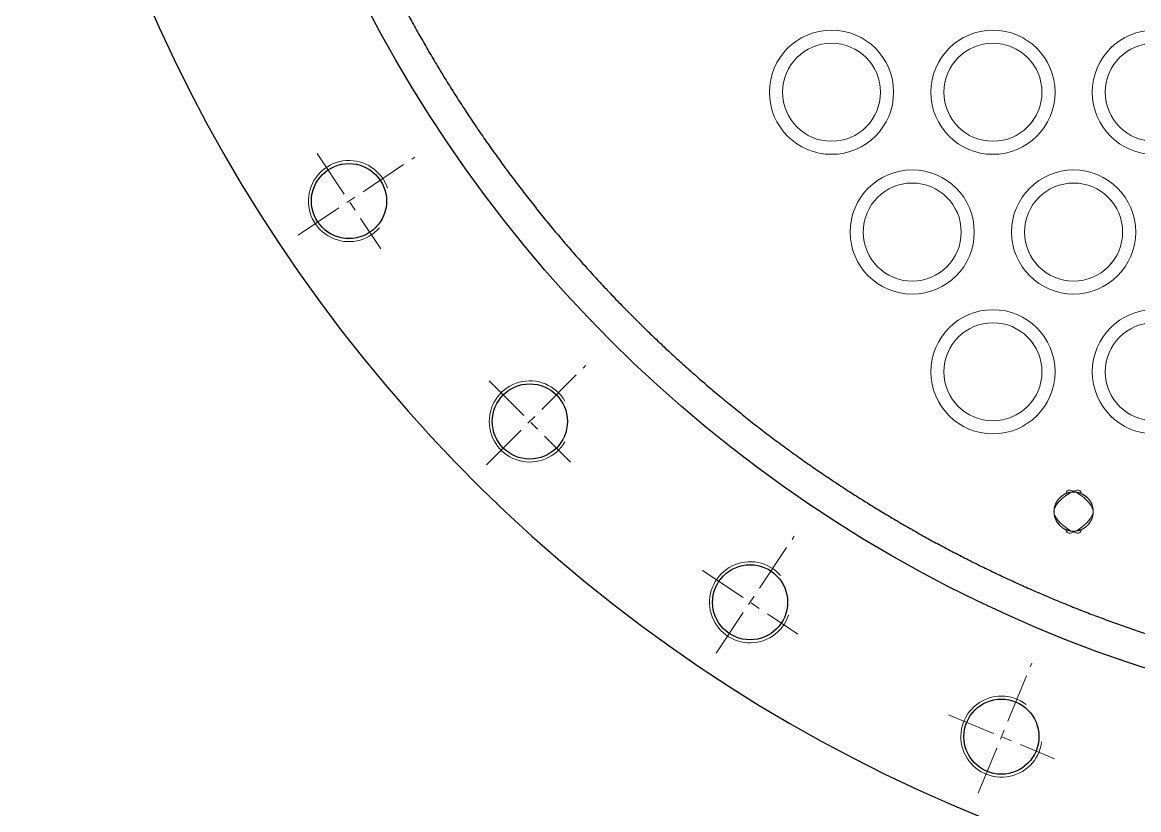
# Model space of a CAD drawing. Header units: millimetres. Extents: x -8339 to 1608, y -494 to 6634.
# Drawn here: x -7237.5 to -6905.2, y -265.4 to -31.1 of the extents above; entities that cross this region are included whole.
import ezdxf

# ---------------------------------------------------------------- set-up
doc = ezdxf.new("R2010")
doc.units = ezdxf.units.MM
doc.header["$LTSCALE"] = 38.720001
doc.linetypes.add('CENTER', pattern=[0.6, 0.375, -0.075, 0.075, -0.075])
doc.layers.get('0').update_dxf_attribs({"lineweight": 18})
doc.layers.add('02___PRT_ALL_AXES', color=7, linetype='Continuous', lineweight=18)
doc.layers.add('中心线', color=7, linetype='CENTER', lineweight=18, true_color=0xcc0000)
doc.layers.add('细实线', color=7, linetype='Continuous', lineweight=18, true_color=0x002699)
doc.layers.add('粗实线', color=7, linetype='Continuous')

msp = doc.modelspace()

# ---------------------------------------------------------------- linework, layer by layer
at = {"color": 7, "linetype": 'Continuous'}
for centre, radius in [((-6996.64, -51.9), 18.48), ((-6948.59, -51.9), 18.48), ((-6900.55, -51.9), 18.48), ((-6996.64, -51.9), 14.59), ((-6948.59, -51.9), 14.59), ((-6900.55, -51.9), 14.59), ((-6972.62, -93.51), 18.48), ((-6924.57, -93.51), 18.48), ((-6972.62, -93.51), 14.59), ((-6924.57, -93.51), 14.59), ((-6948.59, -135.11), 18.48), ((-6900.55, -135.11), 18.48), ((-6948.59, -135.11), 14.59), ((-6900.55, -135.11), 14.59), ((-6924.57, -176.72), 5.84)]:
    msp.add_circle(centre, radius, dxfattribs=at)
for points, knots in [([(-6918.74, -176.72), (-6918.74, -176.69), (-6918.74, -176.63), (-6918.74, -176.53), (-6918.74, -176.44), (-6918.75, -176.34), (-6918.76, -176.25), (-6918.76, -176.15), (-6918.78, -176.05), (-6918.79, -175.95), (-6918.8, -175.84), (-6918.82, -175.76), (-6918.83, -175.69), (-6918.84, -175.63), (-6918.85, -175.58), (-6918.86, -175.53), (-6918.87, -175.47), (-6918.88, -175.42), (-6918.9, -175.36), (-6918.91, -175.31), (-6918.92, -175.25), (-6918.94, -175.2), (-6918.95, -175.14), (-6918.97, -175.09), (-6918.99, -175.03), (-6919, -174.97), (-6919.02, -174.92), (-6919.04, -174.86), (-6919.06, -174.8), (-6919.08, -174.75), (-6919.1, -174.69), (-6919.12, -174.63), (-6919.15, -174.57), (-6919.17, -174.51), (-6919.19, -174.46), (-6919.22, -174.4), (-6919.24, -174.34), (-6919.27, -174.28), (-6919.3, -174.22), (-6919.33, -174.16), (-6919.36, -174.1), (-6919.39, -174.05), (-6919.42, -173.99), (-6919.45, -173.93), (-6919.48, -173.87), (-6919.52, -173.81), (-6919.55, -173.75), (-6919.59, -173.69), (-6919.62, -173.63), (-6919.66, -173.57), (-6919.7, -173.51), (-6919.74, -173.45), (-6919.78, -173.39), (-6919.82, -173.34), (-6919.86, -173.28), (-6919.9, -173.22), (-6919.95, -173.16), (-6919.99, -173.1), (-6920.04, -173.04), (-6920.09, -172.99), (-6920.14, -172.93), (-6920.18, -172.87), (-6920.23, -172.82), (-6920.29, -172.76), (-6920.34, -172.7), (-6920.39, -172.65), (-6920.45, -172.59), (-6920.5, -172.54), (-6920.56, -172.48), (-6920.62, -172.43), (-6920.68, -172.38), (-6920.74, -172.32), (-6920.8, -172.27), (-6920.86, -172.22), (-6920.92, -172.17), (-6920.98, -172.12), (-6921.05, -172.07), (-6921.11, -172.02), (-6921.18, -171.97), (-6921.25, -171.92), (-6921.32, -171.88), (-6921.39, -171.83), (-6921.46, -171.78), (-6921.53, -171.74), (-6921.6, -171.7), (-6921.68, -171.65), (-6921.75, -171.61), (-6921.83, -171.57), (-6921.9, -171.53), (-6921.98, -171.49), (-6922.06, -171.45), (-6922.14, -171.42), (-6922.22, -171.38), (-6922.3, -171.35), (-6922.38, -171.31), (-6922.46, -171.28), (-6922.54, -171.25), (-6922.62, -171.22), (-6922.71, -171.19), (-6922.79, -171.16), (-6922.88, -171.14), (-6922.96, -171.11), (-6923.05, -171.09), (-6923.14, -171.06), (-6923.22, -171.04), (-6923.31, -171.02), (-6923.4, -171), (-6923.49, -170.99), (-6923.58, -170.97), (-6923.67, -170.96), (-6923.76, -170.94), (-6923.85, -170.93), (-6923.94, -170.92), (-6924.03, -170.91), (-6924.12, -170.9), (-6924.21, -170.9), (-6924.3, -170.89), (-6924.39, -170.89), (-6924.48, -170.89), (-6924.57, -170.88), (-6924.66, -170.89), (-6924.75, -170.89), (-6924.85, -170.89), (-6924.94, -170.9), (-6925.03, -170.9), (-6925.12, -170.91), (-6925.21, -170.92), (-6925.3, -170.93), (-6925.39, -170.94), (-6925.48, -170.96), (-6925.57, -170.97), (-6925.66, -170.99), (-6925.75, -171), (-6925.83, -171.02), (-6925.92, -171.04), (-6926.01, -171.06), (-6926.1, -171.09), (-6926.18, -171.11), (-6926.27, -171.14), (-6926.35, -171.16), (-6926.44, -171.19), (-6926.52, -171.22), (-6926.6, -171.25), (-6926.69, -171.28), (-6926.77, -171.31), (-6926.85, -171.35), (-6926.93, -171.38), (-6927.01, -171.42), (-6927.09, -171.45), (-6927.16, -171.49), (-6927.24, -171.53), (-6927.32, -171.57), (-6927.39, -171.61), (-6927.47, -171.65), (-6927.54, -171.7), (-6927.61, -171.74), (-6927.69, -171.78), (-6927.76, -171.83), (-6927.83, -171.88), (-6927.89, -171.92), (-6927.96, -171.97), (-6928.03, -172.02), (-6928.1, -172.07), (-6928.16, -172.12), (-6928.22, -172.17), (-6928.29, -172.22), (-6928.35, -172.27), (-6928.41, -172.32), (-6928.47, -172.38), (-6928.53, -172.43), (-6928.58, -172.48), (-6928.64, -172.54), (-6928.7, -172.59), (-6928.75, -172.65), (-6928.81, -172.7), (-6928.86, -172.76), (-6928.91, -172.82), (-6928.96, -172.87), (-6929.01, -172.93), (-6929.06, -172.99), (-6929.1, -173.04), (-6929.15, -173.1), (-6929.2, -173.16), (-6929.24, -173.22), (-6929.28, -173.28), (-6929.33, -173.34), (-6929.37, -173.39), (-6929.41, -173.45), (-6929.45, -173.51), (-6929.49, -173.57), (-6929.52, -173.63), (-6929.56, -173.69), (-6929.59, -173.75), (-6929.63, -173.81), (-6929.66, -173.87), (-6929.7, -173.93), (-6929.73, -173.99), (-6929.76, -174.05), (-6929.79, -174.1), (-6929.82, -174.16), (-6929.85, -174.22), (-6929.87, -174.28), (-6929.9, -174.34), (-6929.93, -174.4), (-6929.95, -174.46), (-6929.97, -174.51), (-6930, -174.57), (-6930.02, -174.63), (-6930.04, -174.69), (-6930.06, -174.75), (-6930.08, -174.8), (-6930.1, -174.86), (-6930.12, -174.92), (-6930.14, -174.97), (-6930.16, -175.03), (-6930.17, -175.09), (-6930.19, -175.14), (-6930.21, -175.2), (-6930.22, -175.25), (-6930.23, -175.31), (-6930.25, -175.36), (-6930.26, -175.42), (-6930.27, -175.47), (-6930.28, -175.53), (-6930.29, -175.58), (-6930.31, -175.63), (-6930.31, -175.69), (-6930.33, -175.76), (-6930.34, -175.84), (-6930.36, -175.95), (-6930.37, -176.05), (-6930.38, -176.15), (-6930.39, -176.25), (-6930.4, -176.34), (-6930.4, -176.44), (-6930.4, -176.53), (-6930.41, -176.63), (-6930.41, -176.69), (-6930.41, -176.72)], [0, 0, 0, 0, 19587.542859, 39483.492607, 59692.584632, 80219.539421, 101069.05352, 122245.791118, 143754.374023, 165599.371725, 187785.290053, 210316.559669, 221713.182037, 233197.765561, 244770.838192, 256432.919501, 268184.521652, 280026.148716, 291958.296544, 303981.451801, 316096.091479, 328302.68235, 340601.681173, 352993.532233, 365478.670083, 378057.515628, 390730.476958, 403497.949699, 416360.314786, 429317.938474, 442371.171885, 455520.350792, 468765.793747, 482107.802713, 495546.661499, 509082.635313, 522715.970683, 536446.89405, 550275.611511, 564202.307102, 578227.144454, 592350.262882, 606571.779711, 620891.787149, 635310.353302, 649827.520442, 664443.30423, 679157.693929, 693970.650715, 708882.107175, 723891.967276, 739000.104118, 754206.360432, 769510.548598, 784912.447589, 800411.80425, 816008.331958, 831701.70925, 847491.580745, 863377.555249, 879359.204953, 895436.066293, 911607.637559, 927873.378967, 944232.713121, 960685.02268, 977229.651186, 993865.902028, 1010593.038502, 1027410.281869, 1044316.813189, 1061311.771022, 1078394.252785, 1095563.312113, 1112817.961888, 1130157.170639, 1147579.864578, 1165084.926561, 1182671.19659, 1200337.471329, 1218082.50379, 1235905.003996, 1253803.639567, 1271777.033742, 1289823.768225, 1307942.382142, 1326131.371508, 1344389.19207, 1362714.256556, 1381104.938255, 1399559.569243, 1418076.441737, 1436653.809807, 1455289.887731, 1473982.853107, 1492730.846682, 1511531.972576, 1530384.30059, 1549285.865873, 1568234.671341, 1587228.687262, 1606265.853314, 1625344.079687, 1644461.248284, 1663615.213933, 1682803.80584, 1702024.828099, 1721276.063195, 1740555.271575, 1759860.193065, 1779188.549816, 1798538.047546, 1817906.375442, 1837291.210071, 1856690.216039, 1876101.046811, 1895521.348401, 1914948.758302, 1934380.910995, 1953815.435117, 1973249.959577, 1992682.11193, 2012109.522168, 2031529.823424, 2050940.654193, 2070339.660161, 2089724.494796, 2109092.823018, 2128442.32042, 2147770.677171, 2167075.598667, 2186354.807041, 2205606.042134, 2224827.064722, 2244015.656306, 2263169.621955, 2282286.790556, 2301365.016925, 2320402.182978, 2339396.198899, 2358345.004363, 2377246.569649, 2396098.897658, 2414900.023868, 2433648.017129, 2452340.982504, 2470977.060738, 2489554.428501, 2508071.301001, 2526525.931988, 2544916.613682, 2563241.678175, 2581499.49873, 2599688.488385, 2617807.102018, 2635853.836506, 2653827.230679, 2671725.866245, 2689548.366456, 2707293.398911, 2724959.673655, 2742545.943684, 2760051.005936, 2777473.699604, 2794812.908356, 2812067.558133, 2829236.617463, 2846319.099219, 2863314.057059, 2880220.588377, 2897037.831746, 2913764.96822, 2930401.219062, 2946945.84757, 2963398.157359, 2979757.491281, 2996023.23269, 3012194.803958, 3028271.6653, 3044253.315004, 3060139.289503, 3075929.161001, 3091622.538497, 3107219.066004, 3122718.422662, 3138120.321653, 3153424.509819, 3168630.766323, 3183738.902982, 3198748.763082, 3213660.219541, 3228473.176325, 3243187.566025, 3257803.34998, 3272320.516956, 3286739.08311, 3301059.09055, 3315280.607379, 3329403.725807, 3343428.563156, 3357355.258895, 3371183.976214, 3384914.899583, 3398548.23495, 3412084.208764, 3425523.06755, 3438865.076516, 3452110.519473, 3465259.698378, 3478312.93179, 3491270.555479, 3504132.920565, 3516900.393305, 3529573.354635, 3542152.200181, 3554637.338031, 3567029.189182, 3579328.187916, 3591534.778875, 3603649.418469, 3615672.573726, 3627604.721554, 3639446.348618, 3651197.950769, 3662860.032077, 3674433.104709, 3685917.688232, 3697314.3106, 3719845.580218, 3742031.498544, 3763876.496246, 3785385.079151, 3806561.81675, 3827411.330848, 3847938.285637, 3868147.377662, 3888043.32741, 3907630.87027, 3907630.87027, 3907630.87027, 3907630.87027]), ([(-6930.41, -176.72), (-6930.41, -176.75), (-6930.41, -176.81), (-6930.4, -176.91), (-6930.4, -177), (-6930.4, -177.1), (-6930.39, -177.19), (-6930.38, -177.29), (-6930.37, -177.39), (-6930.36, -177.5), (-6930.34, -177.6), (-6930.33, -177.69), (-6930.31, -177.76), (-6930.31, -177.81), (-6930.29, -177.86), (-6930.28, -177.92), (-6930.27, -177.97), (-6930.26, -178.02), (-6930.25, -178.08), (-6930.23, -178.13), (-6930.22, -178.19), (-6930.21, -178.24), (-6930.19, -178.3), (-6930.17, -178.35), (-6930.16, -178.41), (-6930.14, -178.47), (-6930.12, -178.52), (-6930.1, -178.58), (-6930.08, -178.64), (-6930.06, -178.69), (-6930.04, -178.75), (-6930.02, -178.81), (-6930, -178.87), (-6929.97, -178.93), (-6929.95, -178.98), (-6929.93, -179.04), (-6929.9, -179.1), (-6929.87, -179.16), (-6929.85, -179.22), (-6929.82, -179.28), (-6929.79, -179.34), (-6929.76, -179.4), (-6929.73, -179.45), (-6929.7, -179.51), (-6929.66, -179.57), (-6929.63, -179.63), (-6929.59, -179.69), (-6929.56, -179.75), (-6929.52, -179.81), (-6929.49, -179.87), (-6929.45, -179.93), (-6929.41, -179.99), (-6929.37, -180.05), (-6929.33, -180.1), (-6929.28, -180.16), (-6929.24, -180.22), (-6929.2, -180.28), (-6929.15, -180.34), (-6929.1, -180.4), (-6929.06, -180.45), (-6929.01, -180.51), (-6928.96, -180.57), (-6928.91, -180.62), (-6928.86, -180.68), (-6928.81, -180.74), (-6928.75, -180.79), (-6928.7, -180.85), (-6928.64, -180.9), (-6928.58, -180.96), (-6928.53, -181.01), (-6928.47, -181.06), (-6928.41, -181.12), (-6928.35, -181.17), (-6928.29, -181.22), (-6928.22, -181.27), (-6928.16, -181.32), (-6928.1, -181.37), (-6928.03, -181.42), (-6927.96, -181.47), (-6927.89, -181.52), (-6927.83, -181.56), (-6927.76, -181.61), (-6927.69, -181.66), (-6927.61, -181.7), (-6927.54, -181.74), (-6927.47, -181.79), (-6927.39, -181.83), (-6927.32, -181.87), (-6927.24, -181.91), (-6927.16, -181.95), (-6927.09, -181.99), (-6927.01, -182.02), (-6926.93, -182.06), (-6926.85, -182.09), (-6926.77, -182.13), (-6926.69, -182.16), (-6926.6, -182.19), (-6926.52, -182.22), (-6926.44, -182.25), (-6926.35, -182.28), (-6926.27, -182.3), (-6926.18, -182.33), (-6926.1, -182.35), (-6926.01, -182.38), (-6925.92, -182.4), (-6925.83, -182.42), (-6925.75, -182.44), (-6925.66, -182.45), (-6925.57, -182.47), (-6925.48, -182.49), (-6925.39, -182.5), (-6925.3, -182.51), (-6925.21, -182.52), (-6925.12, -182.53), (-6925.03, -182.54), (-6924.94, -182.54), (-6924.85, -182.55), (-6924.75, -182.55), (-6924.66, -182.56), (-6924.57, -182.56), (-6924.48, -182.56), (-6924.39, -182.55), (-6924.3, -182.55), (-6924.21, -182.54), (-6924.12, -182.54), (-6924.03, -182.53), (-6923.94, -182.52), (-6923.85, -182.51), (-6923.76, -182.5), (-6923.67, -182.49), (-6923.58, -182.47), (-6923.49, -182.45), (-6923.4, -182.44), (-6923.31, -182.42), (-6923.22, -182.4), (-6923.14, -182.38), (-6923.05, -182.35), (-6922.96, -182.33), (-6922.88, -182.3), (-6922.79, -182.28), (-6922.71, -182.25), (-6922.62, -182.22), (-6922.54, -182.19), (-6922.46, -182.16), (-6922.38, -182.13), (-6922.3, -182.09), (-6922.22, -182.06), (-6922.14, -182.02), (-6922.06, -181.99), (-6921.98, -181.95), (-6921.9, -181.91), (-6921.83, -181.87), (-6921.75, -181.83), (-6921.68, -181.79), (-6921.6, -181.74), (-6921.53, -181.7), (-6921.46, -181.66), (-6921.39, -181.61), (-6921.32, -181.56), (-6921.25, -181.52), (-6921.18, -181.47), (-6921.11, -181.42), (-6921.05, -181.37), (-6920.98, -181.32), (-6920.92, -181.27), (-6920.86, -181.22), (-6920.8, -181.17), (-6920.74, -181.12), (-6920.68, -181.06), (-6920.62, -181.01), (-6920.56, -180.96), (-6920.5, -180.9), (-6920.45, -180.85), (-6920.39, -180.79), (-6920.34, -180.74), (-6920.29, -180.68), (-6920.23, -180.62), (-6920.18, -180.57), (-6920.14, -180.51), (-6920.09, -180.45), (-6920.04, -180.4), (-6919.99, -180.34), (-6919.95, -180.28), (-6919.9, -180.22), (-6919.86, -180.16), (-6919.82, -180.1), (-6919.78, -180.05), (-6919.74, -179.99), (-6919.7, -179.93), (-6919.66, -179.87), (-6919.62, -179.81), (-6919.59, -179.75), (-6919.55, -179.69), (-6919.52, -179.63), (-6919.48, -179.57), (-6919.45, -179.51), (-6919.42, -179.45), (-6919.39, -179.4), (-6919.36, -179.34), (-6919.33, -179.28), (-6919.3, -179.22), (-6919.27, -179.16), (-6919.24, -179.1), (-6919.22, -179.04), (-6919.19, -178.98), (-6919.17, -178.93), (-6919.15, -178.87), (-6919.12, -178.81), (-6919.1, -178.75), (-6919.08, -178.69), (-6919.06, -178.64), (-6919.04, -178.58), (-6919.02, -178.52), (-6919, -178.47), (-6918.99, -178.41), (-6918.97, -178.35), (-6918.95, -178.3), (-6918.94, -178.24), (-6918.92, -178.19), (-6918.91, -178.13), (-6918.9, -178.08), (-6918.88, -178.02), (-6918.87, -177.97), (-6918.86, -177.92), (-6918.85, -177.86), (-6918.84, -177.81), (-6918.83, -177.76), (-6918.82, -177.69), (-6918.8, -177.6), (-6918.79, -177.5), (-6918.78, -177.39), (-6918.76, -177.29), (-6918.76, -177.19), (-6918.75, -177.1), (-6918.74, -177), (-6918.74, -176.91), (-6918.74, -176.81), (-6918.74, -176.75), (-6918.74, -176.72)], [0, 0, 0, 0, 19586.408227, 39481.205819, 59689.127554, 80214.893648, 101063.200368, 122238.711641, 143746.049005, 165589.781682, 187774.415243, 210304.380095, 221700.342497, 233184.260957, 244756.663404, 256418.06937, 268168.990997, 280009.932323, 291941.389498, 303963.848504, 316077.786552, 328283.670314, 340581.956826, 352973.090696, 365457.505224, 378035.62234, 390707.850108, 403474.583498, 416336.203418, 429293.076743, 442345.554569, 455493.971704, 468738.647942, 482079.883973, 495517.964527, 509053.154485, 522685.70036, 536415.828582, 550243.745093, 564169.63435, 578193.659536, 592315.960105, 606536.653379, 620855.831855, 635273.563043, 649789.889052, 664404.826622, 679118.364225, 693930.463203, 708841.056153, 723850.047046, 738957.308807, 754162.685008, 769465.986649, 784866.99373, 800365.453102, 815961.077163, 831653.54587, 847442.502991, 863327.557549, 879308.281769, 895384.212114, 911554.846902, 927819.646377, 944178.032944, 960629.389995, 977173.06042, 993808.347872, 1010534.515692, 1027350.785192, 1044256.337466, 1061250.311366, 1078331.803673, 1095499.868759, 1112753.519333, 1130091.723989, 1147513.408725, 1165017.457276, 1182602.709095, 1200267.960609, 1218011.965467, 1235833.433594, 1253731.032665, 1271703.386016, 1289749.075432, 1307866.639835, 1326054.576179, 1344311.339444, 1362635.342904, 1381024.959459, 1399478.521759, 1417994.321959, 1436570.613926, 1455205.612962, 1473897.495844, 1492644.403426, 1511444.44088, 1530295.677168, 1549196.147882, 1568143.856038, 1587136.772034, 1606172.835756, 1625249.957323, 1644366.018781, 1663518.875321, 1682706.355637, 1701926.265154, 1721176.38549, 1740454.477363, 1759758.280984, 1779085.518398, 1798433.895288, 1817801.101908, 1837184.813985, 1856582.696575, 1875992.403281, 1895411.579924, 1914837.865139, 1934268.892193, 1953702.291221, 1973135.689911, 1992566.717305, 2011993.002183, 2031412.179161, 2050821.88587, 2070219.768459, 2089603.48053, 2108970.686824, 2128319.064043, 2147646.301457, 2166950.105071, 2186228.196948, 2205478.31729, 2224698.226477, 2243885.707115, 2263038.563656, 2282154.62511, 2301231.746681, 2320267.810403, 2339260.726398, 2358208.434557, 2377108.905269, 2395960.141562, 2414760.178701, 2433507.086596, 2452198.969479, 2470833.968205, 2489410.260477, 2507926.060677, 2526379.622973, 2544769.239535, 2563093.242987, 2581350.006257, 2599537.942315, 2617655.506999, 2635701.196412, 2653673.549766, 2671571.148842, 2689392.616964, 2707136.621827, 2724801.873335, 2742387.125155, 2759891.173437, 2777312.858444, 2794651.063097, 2811904.713671, 2829072.778755, 2846154.271069, 2863148.244962, 2880053.797239, 2896870.066736, 2913596.234556, 2930231.522008, 2946775.192431, 2963226.549252, 2979584.936052, 2995849.735523, 3012020.37031, 3028096.300654, 3044077.024874, 3059962.079438, 3075751.036555, 3091443.505058, 3107039.12932, 3122537.588695, 3137938.595776, 3153241.897417, 3168447.273428, 3183554.535372, 3198563.526265, 3213474.119217, 3228286.218196, 3242999.755799, 3257614.693201, 3272131.019375, 3286548.750562, 3300867.929037, 3315088.62231, 3329210.92288, 3343234.948068, 3357160.837178, 3370988.75383, 3384718.882051, 3398351.427928, 3411886.617886, 3425324.698439, 3438665.934471, 3451910.610707, 3465059.027844, 3478111.505669, 3491068.378993, 3503929.998914, 3516696.732305, 3529368.960073, 3541947.077188, 3554431.491716, 3566822.625495, 3579120.912096, 3591326.795771, 3603440.733901, 3615463.192908, 3627394.650083, 3639235.591409, 3650986.513036, 3662647.919003, 3674220.321449, 3685704.23991, 3697100.202312, 3719630.167163, 3741814.800725, 3763658.533402, 3785165.870765, 3806341.382038, 3827189.688759, 3847715.454852, 3867923.376588, 3887818.17418, 3907404.582406, 3907404.582406, 3907404.582406, 3907404.582406])]:
    msp.add_open_spline(points, degree=3, knots=knots, dxfattribs=at)
at = {"layer": '02___PRT_ALL_AXES', "color": 7, "linetype": 'Continuous'}
for centre, radius in [((-6996.64, -51.9), 18.48), ((-6948.59, -51.9), 18.48), ((-6900.55, -51.9), 18.48), ((-6972.62, -93.51), 18.48), ((-6924.57, -93.51), 18.48), ((-6948.59, -135.11), 18.48), ((-6900.55, -135.11), 18.48), ((-6924.57, -176.72), 5.84)]:
    msp.add_circle(centre, radius, dxfattribs=at)
for points in [[(-6930.41, -176.72), (-6930.36, -173.49), (-6922.38, -168.09), (-6922.34, -171.33)], [(-6918.74, -176.72), (-6918.78, -173.49), (-6926.76, -168.09), (-6926.81, -171.33)], [(-6930.41, -176.72), (-6930.36, -179.95), (-6922.38, -185.35), (-6922.34, -182.11)], [(-6918.74, -176.72), (-6918.78, -179.95), (-6926.76, -185.35), (-6926.81, -182.11)]]:
    msp.add_open_spline(points, degree=3, dxfattribs=at)
at = {"layer": '中心线'}
for p, q in [((-7155.42, -94.41), (-7120.64, -71.18)), ((-7149.76, -70.13), (-7130.77, -98.54)), ((-7099.33, -162.75), (-7069.76, -133.18)), ((-7098.52, -137.83), (-7074.36, -162)), ((-7030.99, -218.84), (-7007.75, -184.06)), ((-7035.06, -194.24), (-7006.64, -213.22)), ((-6953.02, -260.52), (-6937.02, -221.87)), ((-6961.81, -237.18), (-6930.24, -250.26))]:
    msp.add_line(p, q, dxfattribs=at)
at = {"layer": '粗实线', "color": 7, "linetype": 'Continuous'}
for centre, radius in [((-6780.44, 156.14), 398.75), ((-7140.29, -84.3), 11.18), ((-7086.46, -149.89), 11.18), ((-7020.88, -203.71), 11.18), ((-6946.06, -243.7), 11.18)]:
    msp.add_circle(centre, radius, dxfattribs=at)
msp.add_arc((-6780.44, 156.14), 457.1, 278.1672, 261.8328, dxfattribs=at)
msp.add_open_spline([(-7169.46, 156.14), (-7169.46, 155.42), (-7169.46, 153.98), (-7169.44, 151.83), (-7169.41, 149.67), (-7169.37, 147.5), (-7169.31, 145.33), (-7169.25, 143.16), (-7169.17, 140.98), (-7169.08, 138.79), (-7168.97, 136.61), (-7168.85, 134.41), (-7168.73, 132.22), (-7168.58, 130.02), (-7168.43, 127.81), (-7168.26, 125.61), (-7168.08, 123.4), (-7167.89, 121.18), (-7167.68, 118.96), (-7167.46, 116.74), (-7167.23, 114.52), (-7166.98, 112.29), (-7166.72, 110.06), (-7166.45, 107.82), (-7166.16, 105.59), (-7165.86, 103.35), (-7165.55, 101.11), (-7165.22, 98.86), (-7164.88, 96.61), (-7164.53, 94.37), (-7164.16, 92.11), (-7163.77, 89.86), (-7163.38, 87.61), (-7162.97, 85.35), (-7162.54, 83.09), (-7162.1, 80.83), (-7161.65, 78.57), (-7161.18, 76.31), (-7160.7, 74.04), (-7160.2, 71.78), (-7159.69, 69.51), (-7159.17, 67.24), (-7158.63, 64.98), (-7158.08, 62.71), (-7157.51, 60.44), (-7156.92, 58.17), (-7156.33, 55.9), (-7155.71, 53.63), (-7155.09, 51.36), (-7154.45, 49.09), (-7153.79, 46.83), (-7153.12, 44.56), (-7152.43, 42.29), (-7151.73, 40.02), (-7151.01, 37.76), (-7150.28, 35.49), (-7149.54, 33.23), (-7148.78, 30.97), (-7148, 28.71), (-7147.21, 26.45), (-7146.4, 24.19), (-7145.58, 21.94), (-7144.75, 19.69), (-7143.9, 17.43), (-7143.03, 15.19), (-7142.15, 12.94), (-7141.25, 10.7), (-7140.34, 8.46), (-7139.41, 6.22), (-7138.47, 3.98), (-7137.52, 1.75), (-7136.54, -0.48), (-7135.56, -2.7), (-7134.56, -4.92), (-7133.54, -7.14), (-7132.51, -9.35), (-7131.46, -11.56), (-7130.4, -13.77), (-7129.32, -15.97), (-7128.23, -18.16), (-7127.12, -20.35), (-7126, -22.54), (-7124.87, -24.72), (-7123.71, -26.9), (-7122.55, -29.07), (-7121.37, -31.23), (-7120.17, -33.39), (-7118.96, -35.55), (-7117.73, -37.69), (-7116.49, -39.84), (-7115.24, -41.97), (-7113.97, -44.1), (-7112.69, -46.23), (-7111.39, -48.34), (-7110.07, -50.45), (-7108.75, -52.56), (-7107.41, -54.65), (-7106.05, -56.74), (-7104.68, -58.82), (-7103.3, -60.89), (-7101.9, -62.96), (-7100.48, -65.02), (-7099.06, -67.07), (-7097.62, -69.11), (-7096.16, -71.15), (-7094.69, -73.17), (-7093.21, -75.19), (-7091.72, -77.2), (-7090.21, -79.2), (-7088.68, -81.19), (-7087.15, -83.17), (-7085.6, -85.14), (-7084.03, -87.11), (-7082.46, -89.06), (-7080.87, -91.01), (-7079.27, -92.94), (-7077.65, -94.87), (-7076.02, -96.78), (-7074.38, -98.69), (-7072.73, -100.58), (-7071.06, -102.47), (-7069.39, -104.34), (-7067.69, -106.2), (-7065.99, -108.06), (-7064.28, -109.9), (-7062.55, -111.73), (-7060.81, -113.55), (-7059.06, -115.36), (-7057.3, -117.16), (-7055.52, -118.94), (-7053.73, -120.72), (-7051.94, -122.48), (-7050.13, -124.23), (-7048.31, -125.97), (-7046.48, -127.7), (-7044.64, -129.41), (-7042.78, -131.12), (-7040.92, -132.81), (-7039.04, -134.49), (-7037.16, -136.15), (-7035.27, -137.81), (-7033.36, -139.45), (-7031.45, -141.07), (-7029.52, -142.69), (-7027.59, -144.29), (-7025.64, -145.88), (-7023.69, -147.46), (-7021.72, -149.02), (-7019.75, -150.57), (-7017.77, -152.11), (-7015.78, -153.63), (-7013.78, -155.14), (-7011.77, -156.63), (-7009.75, -158.12), (-7007.72, -159.58), (-7005.69, -161.04), (-7003.65, -162.48), (-7001.6, -163.91), (-6999.54, -165.32), (-6997.47, -166.72), (-6995.4, -168.1), (-6993.32, -169.47), (-6991.23, -170.83), (-6989.13, -172.17), (-6987.03, -173.5), (-6984.92, -174.81), (-6982.8, -176.11), (-6980.68, -177.39), (-6978.55, -178.66), (-6976.41, -179.92), (-6974.27, -181.16), (-6972.12, -182.38), (-6969.97, -183.59), (-6967.81, -184.79), (-6965.65, -185.97), (-6963.47, -187.14), (-6961.3, -188.29), (-6959.12, -189.42), (-6956.93, -190.55), (-6954.74, -191.65), (-6952.54, -192.74), (-6950.34, -193.82), (-6948.14, -194.88), (-6945.93, -195.93), (-6943.72, -196.96), (-6941.5, -197.98), (-6939.28, -198.98), (-6937.05, -199.97), (-6934.83, -200.94), (-6932.59, -201.89), (-6930.36, -202.84), (-6928.12, -203.76), (-6925.88, -204.67), (-6923.64, -205.57), (-6921.39, -206.45), (-6919.14, -207.32), (-6916.89, -208.17), (-6914.64, -209), (-6912.38, -209.83), (-6910.13, -210.63), (-6907.87, -211.42), (-6905.61, -212.2), (-6903.35, -212.96), (-6901.08, -213.7), (-6898.82, -214.44), (-6896.55, -215.15), (-6894.29, -215.85), (-6892.02, -216.54), (-6889.75, -217.21), (-6887.48, -217.87), (-6885.22, -218.51), (-6882.95, -219.14), (-6880.68, -219.75), (-6878.41, -220.35), (-6876.14, -220.93), (-6873.87, -221.5), (-6871.6, -222.05), (-6869.34, -222.59), (-6867.07, -223.12), (-6864.8, -223.63), (-6862.54, -224.12), (-6860.27, -224.6), (-6858.01, -225.07), (-6855.75, -225.53), (-6853.49, -225.96), (-6851.23, -226.39), (-6848.97, -226.8), (-6846.72, -227.2), (-6844.46, -227.58), (-6842.21, -227.95), (-6839.96, -228.3), (-6837.72, -228.64), (-6835.47, -228.97), (-6833.23, -229.29), (-6830.99, -229.59), (-6828.75, -229.87), (-6826.52, -230.15), (-6824.29, -230.4), (-6822.06, -230.65), (-6819.84, -230.88), (-6817.62, -231.1), (-6815.4, -231.31), (-6813.18, -231.5), (-6810.97, -231.68), (-6808.76, -231.85), (-6806.56, -232.01), (-6804.36, -232.15), (-6802.16, -232.28), (-6799.97, -232.39), (-6798.15, -232.48), (-6796.69, -232.54), (-6795.6, -232.59), (-6794.51, -232.63), (-6793.42, -232.67), (-6792.33, -232.7), (-6791.25, -232.73), (-6790.16, -232.76), (-6789.08, -232.79), (-6788.17, -232.81), (-6787.45, -232.82), (-6786.91, -232.83), (-6786.37, -232.84), (-6785.83, -232.84), (-6785.29, -232.85), (-6784.75, -232.86), (-6784.21, -232.86), (-6783.76, -232.87), (-6783.4, -232.87), (-6783.13, -232.87), (-6782.86, -232.87), (-6782.59, -232.88), (-6782.32, -232.88), (-6782.05, -232.88), (-6781.83, -232.88), (-6781.65, -232.88), (-6781.52, -232.88), (-6781.38, -232.88), (-6781.25, -232.88), (-6781.11, -232.88), (-6781, -232.88), (-6780.91, -232.88), (-6780.84, -232.88), (-6780.78, -232.88), (-6780.71, -232.88), (-6780.65, -232.88), (-6780.61, -232.88), (-6780.57, -232.88), (-6780.54, -232.88), (-6780.51, -232.88), (-6780.48, -232.88), (-6780.46, -232.88), (-6780.44, -232.88), (-6780.42, -232.88), (-6780.4, -232.88), (-6780.37, -232.88), (-6780.34, -232.88), (-6780.31, -232.88), (-6780.27, -232.88), (-6780.23, -232.88), (-6780.17, -232.88), (-6780.1, -232.88), (-6780.04, -232.88), (-6779.97, -232.88), (-6779.88, -232.88), (-6779.77, -232.88), (-6779.63, -232.88), (-6779.5, -232.88), (-6779.37, -232.88), (-6779.23, -232.88), (-6779.05, -232.88), (-6778.83, -232.88), (-6778.56, -232.88), (-6778.29, -232.88), (-6778.02, -232.87), (-6777.75, -232.87), (-6777.48, -232.87), (-6777.12, -232.87), (-6776.67, -232.86), (-6776.13, -232.86), (-6775.59, -232.85), (-6775.05, -232.84), (-6774.51, -232.84), (-6773.97, -232.83), (-6773.43, -232.82), (-6772.71, -232.81), (-6771.81, -232.79), (-6770.72, -232.76), (-6769.63, -232.73), (-6768.55, -232.7), (-6767.46, -232.67), (-6766.37, -232.63), (-6765.28, -232.59), (-6764.19, -232.54), (-6762.73, -232.48), (-6760.91, -232.39), (-6758.72, -232.28), (-6756.52, -232.15), (-6754.32, -232.01), (-6752.12, -231.85), (-6749.91, -231.68), (-6747.7, -231.5), (-6745.48, -231.31), (-6743.27, -231.1), (-6741.04, -230.88), (-6738.82, -230.65), (-6736.59, -230.4), (-6734.36, -230.15), (-6732.13, -229.87), (-6729.89, -229.59), (-6727.65, -229.29), (-6725.41, -228.97), (-6723.16, -228.64), (-6720.92, -228.3), (-6718.67, -227.95), (-6716.42, -227.58), (-6714.16, -227.2), (-6711.91, -226.8), (-6709.65, -226.39), (-6707.39, -225.96), (-6705.13, -225.53), (-6702.87, -225.07), (-6700.61, -224.6), (-6698.34, -224.12), (-6696.08, -223.63), (-6693.81, -223.12), (-6691.55, -222.59), (-6689.28, -222.05), (-6687.01, -221.5), (-6684.74, -220.93), (-6682.47, -220.35), (-6680.2, -219.75), (-6677.93, -219.14), (-6675.67, -218.51), (-6673.4, -217.87), (-6671.13, -217.21), (-6668.86, -216.54), (-6666.59, -215.85), (-6664.33, -215.15), (-6662.06, -214.44), (-6659.8, -213.7), (-6657.53, -212.96), (-6655.27, -212.2), (-6653.01, -211.42), (-6650.75, -210.63), (-6648.5, -209.83), (-6646.24, -209), (-6643.99, -208.17), (-6641.74, -207.32), (-6639.49, -206.45), (-6637.24, -205.57), (-6635, -204.67), (-6632.76, -203.76), (-6630.52, -202.84), (-6628.29, -201.89), (-6626.05, -200.94), (-6623.83, -199.97), (-6621.6, -198.98), (-6619.38, -197.98), (-6617.16, -196.96), (-6614.95, -195.93), (-6612.74, -194.88), (-6610.54, -193.82), (-6608.34, -192.74), (-6606.14, -191.65), (-6603.95, -190.55), (-6601.76, -189.42), (-6599.58, -188.29), (-6597.41, -187.14), (-6595.24, -185.97), (-6593.07, -184.79), (-6590.91, -183.59), (-6588.76, -182.38), (-6586.61, -181.16), (-6584.47, -179.92), (-6582.33, -178.66), (-6580.2, -177.39), (-6578.08, -176.11), (-6575.96, -174.81), (-6573.85, -173.5), (-6571.75, -172.17), (-6569.65, -170.83), (-6567.56, -169.47), (-6565.48, -168.1), (-6563.41, -166.72), (-6561.34, -165.32), (-6559.28, -163.91), (-6557.23, -162.48), (-6555.19, -161.04), (-6553.16, -159.58), (-6551.13, -158.12), (-6549.11, -156.63), (-6547.1, -155.14), (-6545.1, -153.63), (-6543.11, -152.11), (-6541.13, -150.57), (-6539.16, -149.02), (-6537.19, -147.46), (-6535.24, -145.88), (-6533.3, -144.29), (-6531.36, -142.69), (-6529.44, -141.07), (-6527.52, -139.45), (-6525.62, -137.81), (-6523.72, -136.15), (-6521.84, -134.49), (-6519.96, -132.81), (-6518.1, -131.12), (-6516.25, -129.41), (-6514.4, -127.7), (-6512.57, -125.97), (-6510.75, -124.23), (-6508.94, -122.48), (-6507.15, -120.72), (-6505.36, -118.94), (-6503.59, -117.16), (-6501.82, -115.36), (-6500.07, -113.55), (-6498.33, -111.73), (-6496.6, -109.9), (-6494.89, -108.06), (-6493.19, -106.2), (-6491.5, -104.34), (-6489.82, -102.47), (-6488.15, -100.58), (-6486.5, -98.69), (-6484.86, -96.78), (-6483.23, -94.87), (-6481.61, -92.94), (-6480.01, -91.01), (-6478.42, -89.06), (-6476.85, -87.11), (-6475.28, -85.14), (-6473.73, -83.17), (-6472.2, -81.19), (-6470.67, -79.2), (-6469.16, -77.2), (-6467.67, -75.19), (-6466.19, -73.17), (-6464.72, -71.15), (-6463.26, -69.11), (-6461.82, -67.07), (-6460.4, -65.02), (-6458.98, -62.96), (-6457.59, -60.89), (-6456.2, -58.82), (-6454.83, -56.74), (-6453.47, -54.65), (-6452.13, -52.56), (-6450.81, -50.45), (-6449.49, -48.34), (-6448.19, -46.23), (-6446.91, -44.1), (-6445.64, -41.97), (-6444.39, -39.84), (-6443.15, -37.69), (-6441.92, -35.55), (-6440.71, -33.39), (-6439.51, -31.23), (-6438.33, -29.07), (-6437.17, -26.9), (-6436.02, -24.72), (-6434.88, -22.54), (-6433.76, -20.35), (-6432.65, -18.16), (-6431.56, -15.97), (-6430.48, -13.77), (-6429.42, -11.56), (-6428.37, -9.35), (-6427.34, -7.14), (-6426.32, -4.92), (-6425.32, -2.7), (-6424.34, -0.48), (-6423.36, 1.75), (-6422.41, 3.98), (-6421.47, 6.22), (-6420.54, 8.46), (-6419.63, 10.7), (-6418.73, 12.94), (-6417.85, 15.19), (-6416.99, 17.43), (-6416.13, 19.69), (-6415.3, 21.94), (-6414.48, 24.19), (-6413.67, 26.45), (-6412.88, 28.71), (-6412.1, 30.97), (-6411.34, 33.23), (-6410.6, 35.49), (-6409.87, 37.76), (-6409.15, 40.02), (-6408.45, 42.29), (-6407.76, 44.56), (-6407.09, 46.83), (-6406.44, 49.09), (-6405.79, 51.36), (-6405.17, 53.63), (-6404.55, 55.9), (-6403.96, 58.17), (-6403.37, 60.44), (-6402.8, 62.71), (-6402.25, 64.98), (-6401.71, 67.24), (-6401.19, 69.51), (-6400.68, 71.78), (-6400.18, 74.04), (-6399.7, 76.31), (-6399.23, 78.57), (-6398.78, 80.83), (-6398.34, 83.09), (-6397.91, 85.35), (-6397.5, 87.61), (-6397.11, 89.86), (-6396.72, 92.11), (-6396.35, 94.37), (-6396, 96.61), (-6395.66, 98.86), (-6395.33, 101.11), (-6395.02, 103.35), (-6394.72, 105.59), (-6394.43, 107.82), (-6394.16, 110.06), (-6393.9, 112.29), (-6393.65, 114.52), (-6393.42, 116.74), (-6393.2, 118.96), (-6392.99, 121.18), (-6392.8, 123.4), (-6392.62, 125.61), (-6392.45, 127.81), (-6392.3, 130.02), (-6392.15, 132.22), (-6392.03, 134.41), (-6391.91, 136.61), (-6391.81, 138.79), (-6391.71, 140.98), (-6391.64, 143.16), (-6391.57, 145.33), (-6391.51, 147.5), (-6391.47, 149.67), (-6391.44, 151.83), (-6391.42, 153.98), (-6391.42, 155.42), (-6391.42, 156.14)], degree=3, knots=[0, 0, 0, 0, 17450.644314, 34941.043171, 52471.062931, 70040.566907, 87649.41538, 105297.465519, 122984.571411, 140710.584042, 158475.3513, 176278.717943, 194120.525581, 212000.612705, 229918.814631, 247874.963525, 265868.888398, 283900.415048, 301969.366128, 320075.56107, 338218.816118, 356398.944316, 374615.755507, 392869.056299, 411158.650101, 429484.337081, 447845.914211, 466243.175201, 484675.910561, 503143.907565, 521646.950256, 540184.819433, 558757.292675, 577364.14434, 596005.145558, 614680.064206, 633388.664966, 652130.709314, 670905.955475, 689714.158505, 708555.070228, 727428.439276, 746334.011115, 765271.527999, 784240.72903, 803241.350134, 822273.124092, 841335.780525, 860429.045954, 879552.643744, 898706.294159, 917889.7144, 937102.618546, 956344.717637, 975615.71964, 994915.329518, 1014243.249187, 1033599.177579, 1052982.810641, 1072393.841373, 1091831.959812, 1111296.853084, 1130788.205396, 1150305.698111, 1169849.009709, 1189417.815839, 1209011.789354, 1228630.600342, 1248273.916072, 1267941.401143, 1287632.717435, 1307347.524133, 1327085.477792, 1346846.232341, 1366629.43912, 1386434.74692, 1406261.80199, 1426110.248095, 1445979.726542, 1465869.876212, 1485780.333562, 1505710.732721, 1525660.705484, 1545629.881367, 1565617.887606, 1585624.349249, 1605648.889152, 1625691.128046, 1645750.684555, 1665827.175243, 1685920.214667, 1706029.415383, 1726154.388042, 1746294.741355, 1766450.08224, 1786620.015765, 1806804.145251, 1827002.072277, 1847213.396775, 1867437.717023, 1887674.629735, 1907923.730088, 1928184.611723, 1948456.866903, 1968740.086443, 1989033.859832, 2009337.775255, 2029651.419643, 2049974.37872, 2070306.237072, 2090646.578173, 2110994.984448, 2131351.037302, 2151714.317208, 2172084.403749, 2192460.875631, 2212843.310773, 2233231.286361, 2253624.378889, 2274022.164182, 2294424.217519, 2314830.113616, 2335239.4267, 2355651.730618, 2376066.598778, 2396483.604318, 2416902.320073, 2437322.318675, 2457743.172601, 2478164.454233, 2498585.735848, 2519006.589773, 2539426.588375, 2559845.30413, 2580262.30967, 2600677.17783, 2621089.481748, 2641498.794842, 2661904.690938, 2682306.744274, 2702704.529569, 2723097.622087, 2743485.597685, 2763868.032827, 2784244.504698, 2804614.59124, 2824977.871146, 2845333.92401, 2865682.330275, 2886022.671376, 2906354.529728, 2926677.488805, 2946991.133203, 2967295.048616, 2987588.822012, 3007872.041555, 3028144.296725, 3048405.178378, 3068654.27872, 3088891.191435, 3109115.51169, 3129326.836178, 3149524.763215, 3169708.892683, 3189878.826208, 3210034.167094, 3230174.520424, 3250299.493065, 3270408.693792, 3290501.733212, 3310578.223893, 3330637.780402, 3350680.019297, 3370704.559211, 3390711.020854, 3410699.027081, 3430668.202964, 3450618.175727, 3470548.574886, 3490459.032247, 3510349.181907, 3530218.660353, 3550067.106469, 3569894.161528, 3589699.469333, 3609482.676107, 3629243.430656, 3648981.384315, 3668696.191014, 3688387.507305, 3708054.992377, 3727698.308123, 3747317.119094, 3766911.09262, 3786479.898751, 3806023.210349, 3825540.703056, 3845032.055369, 3864496.948637, 3883935.067075, 3903346.097807, 3922729.730881, 3942085.659277, 3961413.578946, 3980713.188812, 3999984.190828, 4019226.289902, 4038439.194052, 4057622.614289, 4076776.264708, 4095899.862494, 4114993.127923, 4134055.784357, 4153087.558318, 4172088.179419, 4191057.380452, 4209994.897334, 4228900.469173, 4247773.838233, 4266614.749943, 4285422.952974, 4304198.199147, 4322940.243483, 4341648.844255, 4360323.762903, 4378964.764111, 4397571.615773, 4416144.089016, 4434681.958193, 4453185.000884, 4471652.99789, 4490085.733248, 4508482.99425, 4526844.571368, 4545170.258348, 4563459.852149, 4581713.152941, 4599929.964132, 4618110.092331, 4636253.347392, 4654359.542335, 4672428.493401, 4690460.020063, 4708453.944924, 4726410.093818, 4744328.295744, 4762208.382868, 4780050.190506, 4797853.55715, 4815618.324407, 4824486.193387, 4833344.354534, 4842192.788907, 4851031.477793, 4859860.402656, 4868679.545171, 4877488.887202, 4886288.410783, 4895078.098175, 4899469.248853, 4903857.93392, 4908244.15119, 4912627.898526, 4917009.173774, 4921387.974804, 4925764.299519, 4930138.145784, 4932324.138975, 4934509.511784, 4936694.263932, 4938878.395178, 4941061.905239, 4943244.793883, 4945427.060837, 4946517.961119, 4947608.705886, 4948699.295088, 4949789.728731, 4950880.006742, 4951970.129123, 4952515.131936, 4953060.09583, 4953605.020784, 4954149.906825, 4954694.753921, 4954967.162862, 4955239.562074, 4955511.951556, 4955784.3313, 4956056.701293, 4956192.882651, 4956329.061565, 4956465.240479, 4956601.421836, 4956873.79183, 4957146.171573, 4957418.561043, 4957690.960267, 4957963.369208, 4958508.216304, 4959053.102333, 4959598.027299, 4960142.991193, 4960687.994007, 4961778.116375, 4962868.394398, 4963958.828028, 4965049.417244, 4966140.16201, 4967231.062292, 4969413.329246, 4971596.217891, 4973779.727952, 4975963.859197, 4978148.611345, 4980333.984142, 4982519.977346, 4986893.82361, 4991270.148326, 4995648.949355, 5000030.224604, 5004413.971939, 5008800.18921, 5013188.874276, 5017580.024954, 5026369.712346, 5035169.235928, 5043978.577958, 5052797.720473, 5061626.645336, 5070465.334223, 5079313.768596, 5088171.929742, 5097039.798722, 5114804.565979, 5132607.932624, 5150449.740261, 5168329.827386, 5186248.029311, 5204204.178205, 5222198.103066, 5240229.629729, 5258298.580795, 5276404.775738, 5294548.030786, 5312728.158997, 5330944.970188, 5349198.27098, 5367487.864769, 5385813.551762, 5404175.128879, 5422572.389882, 5441005.12524, 5459473.122246, 5477976.164936, 5496514.034113, 5515086.507356, 5533693.359018, 5552334.360226, 5571009.278874, 5589717.879646, 5608459.923982, 5627235.170156, 5646043.373174, 5664884.284896, 5683757.653956, 5702663.225783, 5721600.742677, 5740569.94371, 5759570.564811, 5778602.338772, 5797664.995206, 5816758.260635, 5835881.858421, 5855035.50884, 5874218.929077, 5893431.833227, 5912673.932301, 5931944.934317, 5951244.544183, 5970572.463851, 5989928.392249, 6009312.025322, 6028723.056054, 6048161.174493, 6067626.06776, 6087117.420073, 6106634.91278, 6126178.224378, 6145747.030509, 6165341.004035, 6184959.815006, 6204603.130753, 6224270.615824, 6243961.932116, 6263676.738814, 6283414.692473, 6303175.447022, 6322958.653796, 6342763.961589, 6362591.01666, 6382439.462776, 6402308.941223, 6422199.090882, 6442109.548243, 6462039.947402, 6481989.920165, 6501959.096037, 6521947.102275, 6541953.563918, 6561978.103821, 6582020.342716, 6602079.899235, 6622156.389917, 6642249.429337, 6662358.630064, 6682483.602705, 6702623.956036, 6722779.296921, 6742949.230446, 6763133.359914, 6783331.28694, 6803542.611439, 6823766.931694, 6844003.844409, 6864252.944751, 6884513.826394, 6904786.081574, 6925069.301116, 6945363.074513, 6965666.989926, 6985980.634314, 7006303.5934, 7026635.451753, 7046975.792854, 7067324.199119, 7087680.251983, 7108043.531889, 7128413.61843, 7148790.090302, 7169172.525444, 7189560.501042, 7209953.59356, 7230351.378855, 7250753.432191, 7271159.328287, 7291568.641381, 7311980.94529, 7332395.813459, 7352812.818999, 7373231.534753, 7393651.533356, 7414072.387281, 7434493.668896, 7454914.950528, 7475335.804454, 7495755.803056, 7516174.518811, 7536591.524351, 7557006.39251, 7577418.696428, 7597828.009513, 7618233.90561, 7638635.958946, 7659033.74424, 7679426.836768, 7699814.812348, 7720197.247498, 7740573.719379, 7760943.805913, 7781307.085827, 7801663.138673, 7822011.544947, 7842351.886057, 7862683.744409, 7883006.703486, 7903320.347873, 7923624.263297, 7943918.036686, 7964201.256225, 7984473.511398, 8004734.393041, 8024983.493393, 8045220.406105, 8065444.726353, 8085656.050852, 8105853.977877, 8126038.107364, 8146208.040889, 8166363.381767, 8186503.735086, 8206628.707746, 8226737.908455, 8246830.947886, 8266907.438574, 8286966.995082, 8307009.233977, 8327033.77388, 8347040.235523, 8367028.241761, 8386997.417645, 8406947.390408, 8426877.789567, 8446788.246916, 8466678.396581, 8486547.875033, 8506396.321133, 8526223.376209, 8546028.684008, 8565811.890787, 8585572.645336, 8605310.598996, 8625025.405694, 8644716.72198, 8664384.207057, 8684027.522786, 8703646.333774, 8723240.307284, 8742809.113419, 8762352.425017, 8781869.917732, 8801361.270044, 8820826.163316, 8840264.281751, 8859675.312483, 8879058.945548, 8898414.873941, 8917742.79361, 8937042.403488, 8956313.405491, 8975555.504582, 8994768.408728, 9013951.828969, 9033105.479384, 9052229.077174, 9071322.342599, 9090384.999036, 9109416.772994, 9128417.394095, 9147386.595128, 9166324.112013, 9185229.683852, 9204103.052897, 9222943.964622, 9241752.167653, 9260527.413814, 9279269.458162, 9297978.058922, 9316652.977568, 9335293.978788, 9353900.830452, 9372473.303695, 9391011.172872, 9409514.215562, 9427982.212567, 9446414.947927, 9464812.208917, 9483173.786046, 9501499.473027, 9519789.066828, 9538042.367619, 9556259.178811, 9574439.30701, 9592582.562058, 9610688.756999, 9628757.708079, 9646789.234728, 9664783.159603, 9682739.308497, 9700657.510422, 9718537.597546, 9736379.405184, 9754182.771828, 9771947.539086, 9789673.551716, 9807360.657609, 9825008.707747, 9842617.556221, 9860187.060196, 9877717.079957, 9895207.478814, 9912658.123127, 9912658.123127, 9912658.123127, 9912658.123127], dxfattribs=at)
at = {"layer": '细实线', "color": 2, "linetype": 'Continuous'}
for centre, start, end in [((-7140.29, -84.3), 18.75, 318.75), ((-7086.46, -149.89), 30, 330), ((-7020.88, -203.71), 41.25, 341.25), ((-6946.06, -243.7), 52.5, 352.5)]:
    msp.add_arc(centre, 12.08, start, end, dxfattribs=at)

doc.saveas('drawing.dxf')
